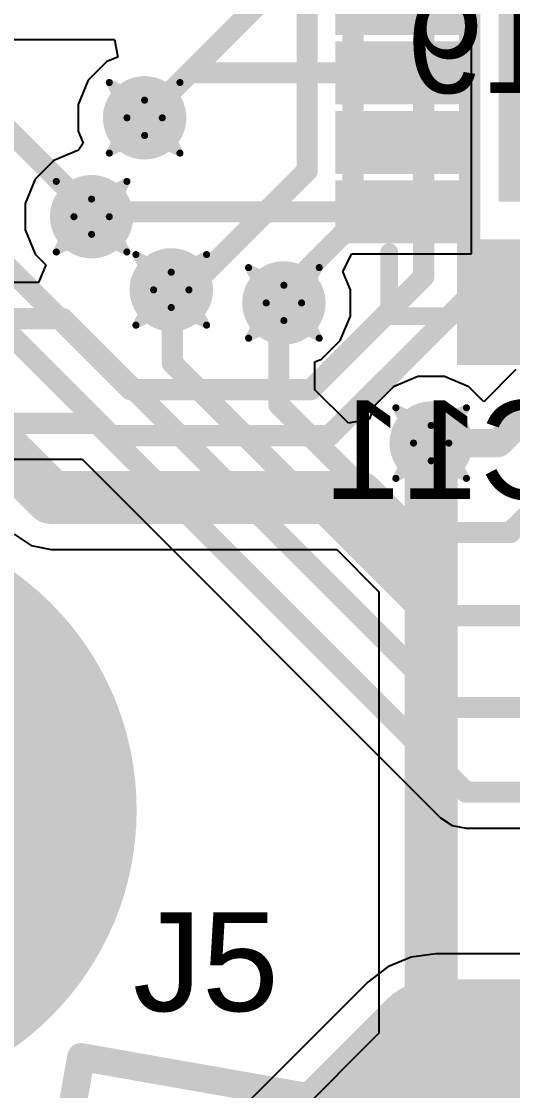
# Model space of a CAD drawing. Header units: inches. Extents: x -8 to 384, y -12 to 64.
# Drawn here: x 1.27 to 4.8, y -2.02 to 5.67 of the extents above; entities that cross this region are included whole.
import ezdxf

# ---------------------------------------------------------------- set-up
doc = ezdxf.new("R2010")
doc.units = ezdxf.units.IN
for name, color, linetype in [('Board_outline', 216, 'Continuous'), ('Bottom Layer', 5, 'Continuous'), ('Bottom Overlay', 54, 'Continuous'), ('Bottom Solder', 6, 'Continuous'), ('Drill Drawing', 1, 'Continuous'), ('Multi-Layer', 9, 'Continuous'), ('Top Layer', 1, 'Continuous'), ('Top Overlay', 2, 'Continuous'), ('Top Paste', 8, 'Continuous'), ('Top Solder', 216, 'Continuous'), ('Via Holes', 16, 'Continuous')]:
    doc.layers.add(name, color=color, linetype=linetype)
doc.styles.add('Arial', font='', dxfattribs={"height": 0.2})
doc.styles.get('Arial').set_extended_font_data('Arial')

# ---------------------------------------------------------------- blocks, each defined once
blk = doc.blocks.new('HDR1X8_10')
at = {"layer": 'Top Overlay'}
for points in [[(-1.27, -1.27, 0.2, 0.2, 0), (-1.27, 1.27, 0.2, 0.2, 0)], [(-1.27, 1.27, 0.2, 0.2, 0), (19.05, 1.27, 0.2, 0.2, 0)]]:
    blk.add_lwpolyline(points, format="xyseb", dxfattribs=at)
blk.add_lwpolyline([(-1.32, 1.27, 0.1, 0.1, 1), (-1.22, 1.27, 0.1, 0.1, 1)], format="xyseb", close=True, dxfattribs=at)
blk.add_lwpolyline([(-1.32, 1.27, 0.1, 0.1, 1), (-1.22, 1.27, 0.1, 0.1, 1)], format="xyseb", close=True, dxfattribs=at)
blk = doc.blocks.new('QFN64_45')
at = {"layer": 'Top Layer'}
for points in [[(-4.75, -2.625), (-4.05, -2.625), (-4.05, -2.875), (-4.75, -2.875)], [(-4.75, -3.125), (-4.05, -3.125), (-4.05, -3.375), (-4.75, -3.375)], [(-4.75, -3.625), (-4.05, -3.625), (-4.05, -3.875), (-4.75, -3.875)], [(-3.625, -4.05), (-3.625, -4.75), (-3.875, -4.75), (-3.875, -4.05)]]:
    blk.add_hatch(color=1, dxfattribs=at).paths.add_polyline_path(points)
at = {"layer": 'Top Paste'}
for points in [[(-4.75, -2.625), (-4.05, -2.625), (-4.05, -2.875), (-4.75, -2.875)], [(-4.75, -3.125), (-4.05, -3.125), (-4.05, -3.375), (-4.75, -3.375)], [(-4.75, -3.625), (-4.05, -3.625), (-4.05, -3.875), (-4.75, -3.875)], [(-3.625, -4.05), (-3.625, -4.75), (-3.875, -4.75), (-3.875, -4.05)]]:
    blk.add_hatch(color=8, dxfattribs=at).paths.add_polyline_path(points)
at = {"layer": 'Top Solder'}
for points in [[(3.6766, -3.6766), (-3.6766, -3.6766), (-3.6766, 3.6766), (3.6766, 3.6766)], [(-4.8516, -2.0234), (-3.9484, -2.0234), (-3.9484, -2.4766), (-4.8516, -2.4766)], [(-4.8516, -2.5234), (-3.9484, -2.5234), (-3.9484, -2.9766), (-4.8516, -2.9766)], [(-4.8516, -3.0234), (-3.9484, -3.0234), (-3.9484, -3.4766), (-4.8516, -3.4766)], [(-4.8516, -3.5234), (-3.9484, -3.5234), (-3.9484, -3.9766), (-4.8516, -3.9766)], [(-3.5234, -3.9484), (-3.5234, -4.8516), (-3.9766, -4.8516), (-3.9766, -3.9484)]]:
    blk.add_hatch(color=216, dxfattribs=at).paths.add_polyline_path(points)
at = {"layer": 'Top Overlay'}
for points in [[(-4.465, -4.5, 0.127, 0.127, 0), (-4.465, -4.0386, 0.127, 0.127, 0)], [(-4.465, -4.5, 0.127, 0.127, 0), (-4.0036, -4.5, 0.127, 0.127, 0)]]:
    blk.add_lwpolyline(points, format="xyseb", dxfattribs=at)
for points in [[(-4.4967, -4.0386, 0.0635, 0.0635, 1), (-4.4332, -4.0386, 0.0635, 0.0635, 1)], [(-4.4967, -4.5, 0.0635, 0.0635, 1), (-4.4332, -4.5, 0.0635, 0.0635, 1)], [(-4.4967, -4.5, 0.0635, 0.0635, 1), (-4.4332, -4.5, 0.0635, 0.0635, 1)], [(-4.0353, -4.5, 0.0635, 0.0635, 1), (-3.9718, -4.5, 0.0635, 0.0635, 1)]]:
    blk.add_lwpolyline(points, format="xyseb", close=True, dxfattribs=at)

msp = doc.modelspace()

# ---------------------------------------------------------------- hatches: boundary and pattern name
at = {"layer": 'Bottom Layer'}
h = msp.add_hatch(color=5, dxfattribs=at)
edge = h.paths.add_edge_path()
edge.add_arc((2.159, 4.9784), 0.3, 0, 360)
h = msp.add_hatch(color=5, dxfattribs=at)
edge = h.paths.add_edge_path()
edge.add_arc((1.778, 4.2672), 0.3, 0, 360)
h = msp.add_hatch(color=5, dxfattribs=at)
edge = h.paths.add_edge_path()
edge.add_arc((2.3506, 3.7408), 0.3, 0, 360)
h = msp.add_hatch(color=5, dxfattribs=at)
edge = h.paths.add_edge_path()
edge.add_arc((3.1603, 3.6469), 0.3, 0, 360)
h = msp.add_hatch(color=5, dxfattribs=at)
edge = h.paths.add_edge_path()
edge.add_arc((4.2193, 2.6387), 0.3, 0, 360)
h = msp.add_hatch(color=5, dxfattribs=at)
edge = h.paths.add_edge_path()
edge.add_arc((0, 0), 2, 0, 360)
at = {"layer": 'Bottom Solder'}
h = msp.add_hatch(color=6, dxfattribs=at)
edge = h.paths.add_edge_path()
edge.add_arc((0, 0), 2.1016, 0, 360)
at = {"layer": 'Multi-Layer'}
h = msp.add_hatch(color=9, dxfattribs=at)
edge = h.paths.add_edge_path()
edge.add_arc((0, 0), 2, 0, 360)
at = {"layer": 'Top Layer'}
h = msp.add_hatch(color=1, dxfattribs=at)
edge = h.paths.add_edge_path()
edge.add_arc((2.159, 4.9784), 0.3, 0, 360)
h = msp.add_hatch(color=1, dxfattribs=at)
edge = h.paths.add_edge_path()
edge.add_arc((1.778, 4.2672), 0.3, 0, 360)
h = msp.add_hatch(color=1, dxfattribs=at)
edge = h.paths.add_edge_path()
edge.add_arc((2.3506, 3.7408), 0.3, 0, 360)
h = msp.add_hatch(color=1, dxfattribs=at)
edge = h.paths.add_edge_path()
edge.add_arc((3.1603, 3.6469), 0.3, 0, 360)
h = msp.add_hatch(color=1, dxfattribs=at)
edge = h.paths.add_edge_path()
edge.add_arc((4.2193, 2.6387), 0.3, 0, 360)
h = msp.add_hatch(color=1, dxfattribs=at)
edge = h.paths.add_edge_path()
edge.add_arc((0, 0), 2, 0, 360)
at = {"layer": 'Top Solder'}
h = msp.add_hatch(color=216, dxfattribs=at)
edge = h.paths.add_edge_path()
edge.add_arc((0, 0), 2.1016, 0, 360)
at = {"layer": 'Via Holes'}
h = msp.add_hatch(color=7, dxfattribs=at)
edge = h.paths.add_edge_path()
edge.add_arc((2.159, 4.9784), 0.15, 0, 360)
h = msp.add_hatch(color=7, dxfattribs=at)
edge = h.paths.add_edge_path()
edge.add_arc((1.778, 4.2672), 0.15, 0, 360)
h = msp.add_hatch(color=7, dxfattribs=at)
edge = h.paths.add_edge_path()
edge.add_arc((2.3506, 3.7408), 0.15, 0, 360)
h = msp.add_hatch(color=7, dxfattribs=at)
edge = h.paths.add_edge_path()
edge.add_arc((3.1603, 3.6469), 0.15, 0, 360)
h = msp.add_hatch(color=7, dxfattribs=at)
edge = h.paths.add_edge_path()
edge.add_arc((4.2193, 2.6387), 0.15, 0, 360)

# ---------------------------------------------------------------- linework, layer by layer
at = {"layer": 'Board_outline'}
msp.add_lwpolyline([(37.5368, 13.3604, 0.254, 0.254, 1), (-7.4632, 13.3604, 0.254, 0.254, 1)], format="xyseb", close=True, dxfattribs=at)
at = {"layer": 'Bottom Layer'}
for p, q in [((1.2204, 1.9824), (1.3422, 1.901)), ((1.3422, 1.901), (1.4859, 1.8724)), ((1.4859, 1.8724), (3.5402, 1.8724)), ((3.5402, 1.8724), (3.8438, 1.5687)), ((3.8438, 1.5687), (3.8438, -1.6059)), ((3.8438, -1.6059), (3.1246, -2.3251))]:
    msp.add_line(p, q, dxfattribs=at)
for points in [[(3.3274, 4.5974, 0.1524, 0.1524, 0), (3.3274, 14.8902, 0.1524, 0.1524, 0)], [(3.6576, 4.2164, 0.1524, 0.1524, 0), (3.6576, 14.7535, 0.1524, 0.1524, 0)], [(4.1656, 3.8354, 0.1524, 0.1524, 0), (4.1656, 12.4714, 0.1524, 0.1524, 0)], [(4.4958, 3.6986, 0.1524, 0.1524, 0), (4.4958, 12.3346, 0.1524, 0.1524, 0)], [(-3.1496, 9.2202, 0.1524, 0.1524, 0), (1.7526, 4.318, 0.1524, 0.1524, 0)], [(-4.262, 8.875, 0.1524, 0.1524, 0), (1.9206, 2.6924, 0.1524, 0.1524, 0)], [(-3.7592, 8.8392, 0.1524, 0.1524, 0), (2.0574, 3.0226, 0.1524, 0.1524, 0)], [(2.159, 4.9784, 0.1524, 0.1524, 0), (2.9972, 5.8166, 0.1524, 0.1524, 0)], [(-0.9635, 4.6973, 0.381, 0.381, 0), (1.4859, 2.2479, 0.381, 0.381, 0)], [(2.4708, 3.7408, 0.1524, 0.1524, 0), (3.3274, 4.5974, 0.1524, 0.1524, 0)], [(1.7526, 4.318, 0.1524, 0.1524, 0), (1.778, 4.2926, 0.1524, 0.1524, 0)], [(1.778, 4.2672, 0.1524, 0.1524, 0), (1.778, 4.2926, 0.1524, 0.1524, 0)], [(3.1603, 3.7191, 0.1524, 0.1524, 0), (3.6576, 4.2164, 0.1524, 0.1524, 0)], [(3.3528, 3.0226, 0.1524, 0.1524, 0), (4.1656, 3.8354, 0.1524, 0.1524, 0)], [(2.3506, 3.7408, 0.1524, 0.1524, 0), (2.4708, 3.7408, 0.1524, 0.1524, 0)], [(3.1603, 3.6469, 0.1524, 0.1524, 0), (3.1603, 3.7191, 0.1524, 0.1524, 0)], [(3.4896, 2.6924, 0.1524, 0.1524, 0), (4.4958, 3.6986, 0.1524, 0.1524, 0)], [(2.0574, 3.0226, 0.1524, 0.1524, 0), (3.3528, 3.0226, 0.1524, 0.1524, 0)], [(4.2193, 1.7243, 0.381, 0.381, 0), (4.2193, 2.6387, 0.381, 0.381, 0)], [(1.9206, 2.6924, 0.1524, 0.1524, 0), (3.4896, 2.6924, 0.1524, 0.1524, 0)], [(1.4859, 2.2479, 0.381, 0.381, 0), (3.6957, 2.2479, 0.381, 0.381, 0)], [(3.6957, 2.2479, 0.381, 0.381, 0), (4.2193, 1.7243, 0.381, 0.381, 0)], [(4.2193, -1.7614, 0.381, 0.381, 0), (4.2193, 1.7243, 0.381, 0.381, 0)], [(2.732, -3.2488, 0.381, 0.381, 0), (4.2193, -1.7614, 0.381, 0.381, 0)]]:
    msp.add_lwpolyline(points, format="xyseb", dxfattribs=at)
for points in [[(2.1209, 4.9784, 0.0762, 0.0762, 1), (2.1971, 4.9784, 0.0762, 0.0762, 1)], [(3.2893, 4.5974, 0.0762, 0.0762, 1), (3.3655, 4.5974, 0.0762, 0.0762, 1)], [(3.2893, 4.5974, 0.0762, 0.0762, 1), (3.3655, 4.5974, 0.0762, 0.0762, 1)], [(1.7145, 4.318, 0.0762, 0.0762, 1), (1.7907, 4.318, 0.0762, 0.0762, 1)], [(1.7145, 4.318, 0.0762, 0.0762, 1), (1.7907, 4.318, 0.0762, 0.0762, 1)], [(1.7399, 4.2926, 0.0762, 0.0762, 1), (1.8161, 4.2926, 0.0762, 0.0762, 1)], [(1.7399, 4.2926, 0.0762, 0.0762, 1), (1.8161, 4.2926, 0.0762, 0.0762, 1)], [(1.7399, 4.2672, 0.0762, 0.0762, 1), (1.8161, 4.2672, 0.0762, 0.0762, 1)], [(3.6195, 4.2164, 0.0762, 0.0762, 1), (3.6957, 4.2164, 0.0762, 0.0762, 1)], [(3.6195, 4.2164, 0.0762, 0.0762, 1), (3.6957, 4.2164, 0.0762, 0.0762, 1)], [(4.1275, 3.8354, 0.0762, 0.0762, 1), (4.2037, 3.8354, 0.0762, 0.0762, 1)], [(4.1275, 3.8354, 0.0762, 0.0762, 1), (4.2037, 3.8354, 0.0762, 0.0762, 1)], [(2.3125, 3.7408, 0.0762, 0.0762, 1), (2.3887, 3.7408, 0.0762, 0.0762, 1)], [(2.4327, 3.7408, 0.0762, 0.0762, 1), (2.5089, 3.7408, 0.0762, 0.0762, 1)], [(2.4327, 3.7408, 0.0762, 0.0762, 1), (2.5089, 3.7408, 0.0762, 0.0762, 1)], [(3.1222, 3.7191, 0.0762, 0.0762, 1), (3.1984, 3.7191, 0.0762, 0.0762, 1)], [(3.1222, 3.7191, 0.0762, 0.0762, 1), (3.1984, 3.7191, 0.0762, 0.0762, 1)], [(4.4577, 3.6986, 0.0762, 0.0762, 1), (4.5339, 3.6986, 0.0762, 0.0762, 1)], [(4.4577, 3.6986, 0.0762, 0.0762, 1), (4.5339, 3.6986, 0.0762, 0.0762, 1)], [(3.1222, 3.6469, 0.0762, 0.0762, 1), (3.1984, 3.6469, 0.0762, 0.0762, 1)], [(2.0193, 3.0226, 0.0762, 0.0762, 1), (2.0955, 3.0226, 0.0762, 0.0762, 1)], [(2.0193, 3.0226, 0.0762, 0.0762, 1), (2.0955, 3.0226, 0.0762, 0.0762, 1)], [(3.3147, 3.0226, 0.0762, 0.0762, 1), (3.3909, 3.0226, 0.0762, 0.0762, 1)], [(3.3147, 3.0226, 0.0762, 0.0762, 1), (3.3909, 3.0226, 0.0762, 0.0762, 1)], [(4.1241, 2.6387, 0.1905, 0.1905, 1), (4.3146, 2.6387, 0.1905, 0.1905, 1)], [(1.8825, 2.6924, 0.0762, 0.0762, 1), (1.9587, 2.6924, 0.0762, 0.0762, 1)], [(1.8825, 2.6924, 0.0762, 0.0762, 1), (1.9587, 2.6924, 0.0762, 0.0762, 1)], [(3.4515, 2.6924, 0.0762, 0.0762, 1), (3.5277, 2.6924, 0.0762, 0.0762, 1)], [(3.4515, 2.6924, 0.0762, 0.0762, 1), (3.5277, 2.6924, 0.0762, 0.0762, 1)], [(1.3907, 2.2479, 0.1905, 0.1905, 1), (1.5812, 2.2479, 0.1905, 0.1905, 1)], [(1.3907, 2.2479, 0.1905, 0.1905, 1), (1.5812, 2.2479, 0.1905, 0.1905, 1)], [(3.6005, 2.2479, 0.1905, 0.1905, 1), (3.791, 2.2479, 0.1905, 0.1905, 1)], [(3.6005, 2.2479, 0.1905, 0.1905, 1), (3.791, 2.2479, 0.1905, 0.1905, 1)], [(4.1241, 1.7243, 0.1905, 0.1905, 1), (4.3146, 1.7243, 0.1905, 0.1905, 1)], [(4.1241, 1.7243, 0.1905, 0.1905, 1), (4.3146, 1.7243, 0.1905, 0.1905, 1)], [(4.1241, 1.7243, 0.1905, 0.1905, 1), (4.3146, 1.7243, 0.1905, 0.1905, 1)], [(4.1241, -1.7614, 0.1905, 0.1905, 1), (4.3146, -1.7614, 0.1905, 0.1905, 1)], [(4.1241, -1.7614, 0.1905, 0.1905, 1), (4.3146, -1.7614, 0.1905, 0.1905, 1)]]:
    msp.add_lwpolyline(points, format="xyseb", close=True, dxfattribs=at)
at = {"layer": 'Drill Drawing'}
for points in [[(1.905, 5.2324, 0.0508, 0.0508, 0), (2.159, 5.1054, 0.0508, 0.0508, 0)], [(1.905, 5.2324, 0.0508, 0.0508, 0), (2.032, 4.9784, 0.0508, 0.0508, 0)], [(2.159, 5.1054, 0.0508, 0.0508, 0), (2.413, 5.2324, 0.0508, 0.0508, 0)], [(2.286, 4.9784, 0.0508, 0.0508, 0), (2.413, 5.2324, 0.0508, 0.0508, 0)], [(1.905, 4.7244, 0.0508, 0.0508, 0), (2.032, 4.9784, 0.0508, 0.0508, 0)], [(2.286, 4.9784, 0.0508, 0.0508, 0), (2.413, 4.7244, 0.0508, 0.0508, 0)], [(1.905, 4.7244, 0.0508, 0.0508, 0), (2.159, 4.8514, 0.0508, 0.0508, 0)], [(2.159, 4.8514, 0.0508, 0.0508, 0), (2.413, 4.7244, 0.0508, 0.0508, 0)], [(1.524, 4.5212, 0.0508, 0.0508, 0), (1.778, 4.3942, 0.0508, 0.0508, 0)], [(1.524, 4.5212, 0.0508, 0.0508, 0), (1.651, 4.2672, 0.0508, 0.0508, 0)], [(1.778, 4.3942, 0.0508, 0.0508, 0), (2.032, 4.5212, 0.0508, 0.0508, 0)], [(1.905, 4.2672, 0.0508, 0.0508, 0), (2.032, 4.5212, 0.0508, 0.0508, 0)], [(1.524, 4.0132, 0.0508, 0.0508, 0), (1.651, 4.2672, 0.0508, 0.0508, 0)], [(1.905, 4.2672, 0.0508, 0.0508, 0), (2.032, 4.0132, 0.0508, 0.0508, 0)], [(1.524, 4.0132, 0.0508, 0.0508, 0), (1.778, 4.1402, 0.0508, 0.0508, 0)], [(1.778, 4.1402, 0.0508, 0.0508, 0), (2.032, 4.0132, 0.0508, 0.0508, 0)], [(2.0966, 3.9948, 0.0508, 0.0508, 0), (2.3506, 3.8678, 0.0508, 0.0508, 0)], [(2.0966, 3.9948, 0.0508, 0.0508, 0), (2.2236, 3.7408, 0.0508, 0.0508, 0)], [(2.3506, 3.8678, 0.0508, 0.0508, 0), (2.6046, 3.9948, 0.0508, 0.0508, 0)], [(2.4776, 3.7408, 0.0508, 0.0508, 0), (2.6046, 3.9948, 0.0508, 0.0508, 0)], [(2.9063, 3.9009, 0.0508, 0.0508, 0), (3.1603, 3.7739, 0.0508, 0.0508, 0)], [(2.9063, 3.9009, 0.0508, 0.0508, 0), (3.0333, 3.6469, 0.0508, 0.0508, 0)], [(3.1603, 3.7739, 0.0508, 0.0508, 0), (3.4143, 3.9009, 0.0508, 0.0508, 0)], [(3.2873, 3.6469, 0.0508, 0.0508, 0), (3.4143, 3.9009, 0.0508, 0.0508, 0)], [(2.0966, 3.4868, 0.0508, 0.0508, 0), (2.2236, 3.7408, 0.0508, 0.0508, 0)], [(2.4776, 3.7408, 0.0508, 0.0508, 0), (2.6046, 3.4868, 0.0508, 0.0508, 0)], [(2.0966, 3.4868, 0.0508, 0.0508, 0), (2.3506, 3.6138, 0.0508, 0.0508, 0)], [(2.3506, 3.6138, 0.0508, 0.0508, 0), (2.6046, 3.4868, 0.0508, 0.0508, 0)], [(2.9063, 3.3929, 0.0508, 0.0508, 0), (3.0333, 3.6469, 0.0508, 0.0508, 0)], [(3.2873, 3.6469, 0.0508, 0.0508, 0), (3.4143, 3.3929, 0.0508, 0.0508, 0)], [(2.9063, 3.3929, 0.0508, 0.0508, 0), (3.1603, 3.5199, 0.0508, 0.0508, 0)], [(3.1603, 3.5199, 0.0508, 0.0508, 0), (3.4143, 3.3929, 0.0508, 0.0508, 0)], [(3.9653, 2.8927, 0.0508, 0.0508, 0), (4.2193, 2.7657, 0.0508, 0.0508, 0)], [(3.9653, 2.8927, 0.0508, 0.0508, 0), (4.0923, 2.6387, 0.0508, 0.0508, 0)], [(4.2193, 2.7657, 0.0508, 0.0508, 0), (4.4733, 2.8927, 0.0508, 0.0508, 0)], [(4.3463, 2.6387, 0.0508, 0.0508, 0), (4.4733, 2.8927, 0.0508, 0.0508, 0)], [(3.9653, 2.3847, 0.0508, 0.0508, 0), (4.0923, 2.6387, 0.0508, 0.0508, 0)], [(4.3463, 2.6387, 0.0508, 0.0508, 0), (4.4733, 2.3847, 0.0508, 0.0508, 0)], [(3.9653, 2.3847, 0.0508, 0.0508, 0), (4.2193, 2.5117, 0.0508, 0.0508, 0)], [(4.2193, 2.5117, 0.0508, 0.0508, 0), (4.4733, 2.3847, 0.0508, 0.0508, 0)]]:
    msp.add_lwpolyline(points, format="xyseb", dxfattribs=at)
for points in [[(1.8923, 5.2324, 0.0254, 0.0254, 1), (1.9177, 5.2324, 0.0254, 0.0254, 1)], [(1.8923, 5.2324, 0.0254, 0.0254, 1), (1.9177, 5.2324, 0.0254, 0.0254, 1)], [(2.4003, 5.2324, 0.0254, 0.0254, 1), (2.4257, 5.2324, 0.0254, 0.0254, 1)], [(2.4003, 5.2324, 0.0254, 0.0254, 1), (2.4257, 5.2324, 0.0254, 0.0254, 1)], [(2.1463, 5.1054, 0.0254, 0.0254, 1), (2.1717, 5.1054, 0.0254, 0.0254, 1)], [(2.1463, 5.1054, 0.0254, 0.0254, 1), (2.1717, 5.1054, 0.0254, 0.0254, 1)], [(2.0193, 4.9784, 0.0254, 0.0254, 1), (2.0447, 4.9784, 0.0254, 0.0254, 1)], [(2.0193, 4.9784, 0.0254, 0.0254, 1), (2.0447, 4.9784, 0.0254, 0.0254, 1)], [(2.2733, 4.9784, 0.0254, 0.0254, 1), (2.2987, 4.9784, 0.0254, 0.0254, 1)], [(2.2733, 4.9784, 0.0254, 0.0254, 1), (2.2987, 4.9784, 0.0254, 0.0254, 1)], [(2.1463, 4.8514, 0.0254, 0.0254, 1), (2.1717, 4.8514, 0.0254, 0.0254, 1)], [(2.1463, 4.8514, 0.0254, 0.0254, 1), (2.1717, 4.8514, 0.0254, 0.0254, 1)], [(1.8923, 4.7244, 0.0254, 0.0254, 1), (1.9177, 4.7244, 0.0254, 0.0254, 1)], [(1.8923, 4.7244, 0.0254, 0.0254, 1), (1.9177, 4.7244, 0.0254, 0.0254, 1)], [(2.4003, 4.7244, 0.0254, 0.0254, 1), (2.4257, 4.7244, 0.0254, 0.0254, 1)], [(2.4003, 4.7244, 0.0254, 0.0254, 1), (2.4257, 4.7244, 0.0254, 0.0254, 1)], [(1.5113, 4.5212, 0.0254, 0.0254, 1), (1.5367, 4.5212, 0.0254, 0.0254, 1)], [(1.5113, 4.5212, 0.0254, 0.0254, 1), (1.5367, 4.5212, 0.0254, 0.0254, 1)], [(2.0193, 4.5212, 0.0254, 0.0254, 1), (2.0447, 4.5212, 0.0254, 0.0254, 1)], [(2.0193, 4.5212, 0.0254, 0.0254, 1), (2.0447, 4.5212, 0.0254, 0.0254, 1)], [(1.7653, 4.3942, 0.0254, 0.0254, 1), (1.7907, 4.3942, 0.0254, 0.0254, 1)], [(1.7653, 4.3942, 0.0254, 0.0254, 1), (1.7907, 4.3942, 0.0254, 0.0254, 1)], [(1.6383, 4.2672, 0.0254, 0.0254, 1), (1.6637, 4.2672, 0.0254, 0.0254, 1)], [(1.6383, 4.2672, 0.0254, 0.0254, 1), (1.6637, 4.2672, 0.0254, 0.0254, 1)], [(1.8923, 4.2672, 0.0254, 0.0254, 1), (1.9177, 4.2672, 0.0254, 0.0254, 1)], [(1.8923, 4.2672, 0.0254, 0.0254, 1), (1.9177, 4.2672, 0.0254, 0.0254, 1)], [(1.7653, 4.1402, 0.0254, 0.0254, 1), (1.7907, 4.1402, 0.0254, 0.0254, 1)], [(1.7653, 4.1402, 0.0254, 0.0254, 1), (1.7907, 4.1402, 0.0254, 0.0254, 1)], [(1.5113, 4.0132, 0.0254, 0.0254, 1), (1.5367, 4.0132, 0.0254, 0.0254, 1)], [(1.5113, 4.0132, 0.0254, 0.0254, 1), (1.5367, 4.0132, 0.0254, 0.0254, 1)], [(2.0193, 4.0132, 0.0254, 0.0254, 1), (2.0447, 4.0132, 0.0254, 0.0254, 1)], [(2.0193, 4.0132, 0.0254, 0.0254, 1), (2.0447, 4.0132, 0.0254, 0.0254, 1)], [(2.0839, 3.9948, 0.0254, 0.0254, 1), (2.1093, 3.9948, 0.0254, 0.0254, 1)], [(2.0839, 3.9948, 0.0254, 0.0254, 1), (2.1093, 3.9948, 0.0254, 0.0254, 1)], [(2.5919, 3.9948, 0.0254, 0.0254, 1), (2.6173, 3.9948, 0.0254, 0.0254, 1)], [(2.5919, 3.9948, 0.0254, 0.0254, 1), (2.6173, 3.9948, 0.0254, 0.0254, 1)], [(2.8936, 3.9009, 0.0254, 0.0254, 1), (2.919, 3.9009, 0.0254, 0.0254, 1)], [(2.8936, 3.9009, 0.0254, 0.0254, 1), (2.919, 3.9009, 0.0254, 0.0254, 1)], [(3.4016, 3.9009, 0.0254, 0.0254, 1), (3.427, 3.9009, 0.0254, 0.0254, 1)], [(3.4016, 3.9009, 0.0254, 0.0254, 1), (3.427, 3.9009, 0.0254, 0.0254, 1)], [(2.3379, 3.8678, 0.0254, 0.0254, 1), (2.3633, 3.8678, 0.0254, 0.0254, 1)], [(2.3379, 3.8678, 0.0254, 0.0254, 1), (2.3633, 3.8678, 0.0254, 0.0254, 1)], [(3.1476, 3.7739, 0.0254, 0.0254, 1), (3.173, 3.7739, 0.0254, 0.0254, 1)], [(3.1476, 3.7739, 0.0254, 0.0254, 1), (3.173, 3.7739, 0.0254, 0.0254, 1)], [(2.2109, 3.7408, 0.0254, 0.0254, 1), (2.2363, 3.7408, 0.0254, 0.0254, 1)], [(2.2109, 3.7408, 0.0254, 0.0254, 1), (2.2363, 3.7408, 0.0254, 0.0254, 1)], [(2.4649, 3.7408, 0.0254, 0.0254, 1), (2.4903, 3.7408, 0.0254, 0.0254, 1)], [(2.4649, 3.7408, 0.0254, 0.0254, 1), (2.4903, 3.7408, 0.0254, 0.0254, 1)], [(2.3379, 3.6138, 0.0254, 0.0254, 1), (2.3633, 3.6138, 0.0254, 0.0254, 1)], [(2.3379, 3.6138, 0.0254, 0.0254, 1), (2.3633, 3.6138, 0.0254, 0.0254, 1)], [(3.0206, 3.6469, 0.0254, 0.0254, 1), (3.046, 3.6469, 0.0254, 0.0254, 1)], [(3.0206, 3.6469, 0.0254, 0.0254, 1), (3.046, 3.6469, 0.0254, 0.0254, 1)], [(3.2746, 3.6469, 0.0254, 0.0254, 1), (3.3, 3.6469, 0.0254, 0.0254, 1)], [(3.2746, 3.6469, 0.0254, 0.0254, 1), (3.3, 3.6469, 0.0254, 0.0254, 1)], [(3.1476, 3.5199, 0.0254, 0.0254, 1), (3.173, 3.5199, 0.0254, 0.0254, 1)], [(3.1476, 3.5199, 0.0254, 0.0254, 1), (3.173, 3.5199, 0.0254, 0.0254, 1)], [(2.0839, 3.4868, 0.0254, 0.0254, 1), (2.1093, 3.4868, 0.0254, 0.0254, 1)], [(2.0839, 3.4868, 0.0254, 0.0254, 1), (2.1093, 3.4868, 0.0254, 0.0254, 1)], [(2.5919, 3.4868, 0.0254, 0.0254, 1), (2.6173, 3.4868, 0.0254, 0.0254, 1)], [(2.5919, 3.4868, 0.0254, 0.0254, 1), (2.6173, 3.4868, 0.0254, 0.0254, 1)], [(2.8936, 3.3929, 0.0254, 0.0254, 1), (2.919, 3.3929, 0.0254, 0.0254, 1)], [(2.8936, 3.3929, 0.0254, 0.0254, 1), (2.919, 3.3929, 0.0254, 0.0254, 1)], [(3.4016, 3.3929, 0.0254, 0.0254, 1), (3.427, 3.3929, 0.0254, 0.0254, 1)], [(3.4016, 3.3929, 0.0254, 0.0254, 1), (3.427, 3.3929, 0.0254, 0.0254, 1)], [(3.9526, 2.8927, 0.0254, 0.0254, 1), (3.978, 2.8927, 0.0254, 0.0254, 1)], [(3.9526, 2.8927, 0.0254, 0.0254, 1), (3.978, 2.8927, 0.0254, 0.0254, 1)], [(4.4606, 2.8927, 0.0254, 0.0254, 1), (4.486, 2.8927, 0.0254, 0.0254, 1)], [(4.4606, 2.8927, 0.0254, 0.0254, 1), (4.486, 2.8927, 0.0254, 0.0254, 1)], [(4.2066, 2.7657, 0.0254, 0.0254, 1), (4.232, 2.7657, 0.0254, 0.0254, 1)], [(4.2066, 2.7657, 0.0254, 0.0254, 1), (4.232, 2.7657, 0.0254, 0.0254, 1)], [(4.0796, 2.6387, 0.0254, 0.0254, 1), (4.105, 2.6387, 0.0254, 0.0254, 1)], [(4.0796, 2.6387, 0.0254, 0.0254, 1), (4.105, 2.6387, 0.0254, 0.0254, 1)], [(4.3336, 2.6387, 0.0254, 0.0254, 1), (4.359, 2.6387, 0.0254, 0.0254, 1)], [(4.3336, 2.6387, 0.0254, 0.0254, 1), (4.359, 2.6387, 0.0254, 0.0254, 1)], [(4.2066, 2.5117, 0.0254, 0.0254, 1), (4.232, 2.5117, 0.0254, 0.0254, 1)], [(4.2066, 2.5117, 0.0254, 0.0254, 1), (4.232, 2.5117, 0.0254, 0.0254, 1)], [(3.9526, 2.3847, 0.0254, 0.0254, 1), (3.978, 2.3847, 0.0254, 0.0254, 1)], [(3.9526, 2.3847, 0.0254, 0.0254, 1), (3.978, 2.3847, 0.0254, 0.0254, 1)], [(4.4606, 2.3847, 0.0254, 0.0254, 1), (4.486, 2.3847, 0.0254, 0.0254, 1)], [(4.4606, 2.3847, 0.0254, 0.0254, 1), (4.486, 2.3847, 0.0254, 0.0254, 1)]]:
    msp.add_lwpolyline(points, format="xyseb", close=True, dxfattribs=at)
at = {"layer": 'Top Layer'}
for p, q in [((4.5098, 4.999), (4.5098, 6.033)), ((-1.2425, 5.5428), (1.9412, 5.5428)), ((1.9412, 5.5428), (1.9665, 5.4158)), ((1.9665, 5.4158), (1.8883, 5.3835)), ((1.8883, 5.3835), (1.7539, 5.2491)), ((1.7539, 5.2491), (1.6812, 5.0734)), ((1.6812, 5.0734), (1.6812, 4.8834)), ((4.5098, 3.999), (4.5098, 4.999)), ((1.6812, 4.8834), (1.7173, 4.7963)), ((1.7173, 4.7963), (1.683, 4.745)), ((1.683, 4.745), (1.5073, 4.6723)), ((1.5073, 4.6723), (1.3729, 4.5379)), ((1.3729, 4.5379), (1.3002, 4.3622)), ((1.3002, 4.3622), (1.3002, 4.1722)), ((1.3002, 4.1722), (1.3729, 3.9965)), ((1.3729, 3.9965), (1.4493, 3.9202)), ((3.5842, 3.872), (3.6498, 3.999)), ((3.6498, 3.999), (4.5098, 3.999)), ((1.4493, 3.9202), (1.3967, 3.7932)), ((3.6381, 3.7419), (3.5842, 3.872)), ((1.3967, 3.7932), (-0.4537, 3.7932)), ((3.6381, 3.5518), (3.6381, 3.7419)), ((3.5654, 3.3762), (3.6381, 3.5518)), ((3.431, 3.2418), (3.5654, 3.3762)), ((3.3832, 3.222), (3.431, 3.2418)), ((3.3832, 3.0224), (3.3832, 3.222)), ((4.8292, 3.1683), (4.5973, 2.9364)), ((4.1243, 3.1165), (3.9487, 3.0437)), ((4.3144, 3.1165), (4.1243, 3.1165)), ((4.49, 3.0437), (4.3144, 3.1165)), ((3.6242, 2.7814), (3.3832, 3.0224)), ((3.9487, 3.0437), (3.8143, 2.9093)), ((4.5973, 2.9364), (4.49, 3.0437)), ((3.8143, 2.9093), (3.7737, 2.8115)), ((3.7737, 2.8115), (3.6242, 2.7814)), ((-0.7898, 2.5223), (1.7088, 2.5223)), ((1.7088, 2.5223), (4.2873, -0.0561)), ((4.2873, -0.0561), (4.3713, -0.1123)), ((4.3713, -0.1123), (4.4704, -0.132)), ((4.4704, -0.132), (7.2863, -0.132)), ((4.0745, -1.0591), (3.9077, -1.1282)), ((4.2536, -1.0355), (4.0745, -1.0591)), ((7.1465, -1.0355), (4.2536, -1.0355)), ((3.9077, -1.1282), (3.7644, -1.2381)), ((3.7644, -1.2381), (2.7444, -2.2581))]:
    msp.add_line(p, q, dxfattribs=at)
for points in [[(2.159, 4.9784, 0.1524, 0.1524, 0), (2.4824, 5.3018, 0.1524, 0.1524, 0)], [(2.4824, 5.3018, 0.1524, 0.1524, 0), (3.982, 5.3018, 0.1524, 0.1524, 0)], [(1.778, 4.2672, 0.1524, 0.1524, 0), (1.8126, 4.3018, 0.1524, 0.1524, 0)], [(1.8126, 4.3018, 0.1524, 0.1524, 0), (3.982, 4.3018, 0.1524, 0.1524, 0)], [(2.3506, 3.7408, 0.1524, 0.1524, 0), (2.3583, 3.733, 0.1524, 0.1524, 0)], [(2.3583, 3.2141, 0.1524, 0.1524, 0), (2.3583, 3.733, 0.1524, 0.1524, 0)], [(3.1242, 3.6107, 0.1524, 0.1524, 0), (3.1603, 3.6469, 0.1524, 0.1524, 0)], [(3.1242, 2.9151, 0.1524, 0.1524, 0), (3.1242, 3.6107, 0.1524, 0.1524, 0)], [(-0.8636, 3.5342, 0.1524, 0.1524, 0), (1.5712, 3.5342, 0.1524, 0.1524, 0)], [(1.5712, 3.5342, 0.1524, 0.1524, 0), (4.3688, 0.7366, 0.1524, 0.1524, 0)], [(2.3583, 3.2141, 0.1524, 0.1524, 0), (4.1754, 1.397, 0.1524, 0.1524, 0)], [(4.7025, 2.6387, 0.2032, 0.2032, 0), (5.132, 3.0682, 0.2032, 0.2032, 0)], [(3.1242, 2.9151, 0.1524, 0.1524, 0), (4.0445, 1.9949, 0.1524, 0.1524, 0)], [(4.7889, 1.9949, 0.1524, 0.1524, 0), (5.7055, 2.9115, 0.1524, 0.1524, 0)], [(-1.1811, 2.7813, 0.1524, 0.1524, 0), (1.8161, 2.7813, 0.1524, 0.1524, 0)], [(1.8161, 2.7813, 0.1524, 0.1524, 0), (4.4704, 0.127, 0.1524, 0.1524, 0)], [(4.2193, 2.6387, 0.2032, 0.2032, 0), (4.7025, 2.6387, 0.2032, 0.2032, 0)], [(4.0445, 1.9949, 0.1524, 0.1524, 0), (4.7889, 1.9949, 0.1524, 0.1524, 0)], [(4.1754, 1.397, 0.1524, 0.1524, 0), (7.9361, 1.397, 0.1524, 0.1524, 0)], [(4.3688, 0.7366, 0.1524, 0.1524, 0), (6.9088, 0.7366, 0.1524, 0.1524, 0)], [(4.4704, 0.127, 0.1524, 0.1524, 0), (7.6962, 0.127, 0.1524, 0.1524, 0)], [(2.732, -3.2488, 1.016, 1.016, 0), (4.2536, -1.7272, 1.016, 1.016, 0)], [(4.2536, -1.7272, 1.016, 1.016, 0), (7.2489, -1.7272, 1.016, 1.016, 0)]]:
    msp.add_lwpolyline(points, format="xyseb", dxfattribs=at)
for points in [[(2.4443, 5.3018, 0.0762, 0.0762, 1), (2.5205, 5.3018, 0.0762, 0.0762, 1)], [(2.4443, 5.3018, 0.0762, 0.0762, 1), (2.5205, 5.3018, 0.0762, 0.0762, 1)], [(3.9439, 5.3018, 0.0762, 0.0762, 1), (4.0201, 5.3018, 0.0762, 0.0762, 1)], [(2.1209, 4.9784, 0.0762, 0.0762, 1), (2.1971, 4.9784, 0.0762, 0.0762, 1)], [(1.7399, 4.2672, 0.0762, 0.0762, 1), (1.8161, 4.2672, 0.0762, 0.0762, 1)], [(1.7745, 4.3018, 0.0762, 0.0762, 1), (1.8507, 4.3018, 0.0762, 0.0762, 1)], [(1.7745, 4.3018, 0.0762, 0.0762, 1), (1.8507, 4.3018, 0.0762, 0.0762, 1)], [(3.9439, 4.3018, 0.0762, 0.0762, 1), (4.0201, 4.3018, 0.0762, 0.0762, 1)], [(2.3125, 3.7408, 0.0762, 0.0762, 1), (2.3887, 3.7408, 0.0762, 0.0762, 1)], [(2.3202, 3.733, 0.0762, 0.0762, 1), (2.3964, 3.733, 0.0762, 0.0762, 1)], [(2.3202, 3.733, 0.0762, 0.0762, 1), (2.3964, 3.733, 0.0762, 0.0762, 1)], [(3.1222, 3.6469, 0.0762, 0.0762, 1), (3.1984, 3.6469, 0.0762, 0.0762, 1)], [(3.0861, 3.6107, 0.0762, 0.0762, 1), (3.1623, 3.6107, 0.0762, 0.0762, 1)], [(3.0861, 3.6107, 0.0762, 0.0762, 1), (3.1623, 3.6107, 0.0762, 0.0762, 1)], [(1.5331, 3.5342, 0.0762, 0.0762, 1), (1.6093, 3.5342, 0.0762, 0.0762, 1)], [(1.5331, 3.5342, 0.0762, 0.0762, 1), (1.6093, 3.5342, 0.0762, 0.0762, 1)], [(2.3202, 3.2141, 0.0762, 0.0762, 1), (2.3964, 3.2141, 0.0762, 0.0762, 1)], [(2.3202, 3.2141, 0.0762, 0.0762, 1), (2.3964, 3.2141, 0.0762, 0.0762, 1)], [(3.0861, 2.9151, 0.0762, 0.0762, 1), (3.1623, 2.9151, 0.0762, 0.0762, 1)], [(3.0861, 2.9151, 0.0762, 0.0762, 1), (3.1623, 2.9151, 0.0762, 0.0762, 1)], [(1.778, 2.7813, 0.0762, 0.0762, 1), (1.8542, 2.7813, 0.0762, 0.0762, 1)], [(1.778, 2.7813, 0.0762, 0.0762, 1), (1.8542, 2.7813, 0.0762, 0.0762, 1)], [(4.1685, 2.6387, 0.1016, 0.1016, 1), (4.2701, 2.6387, 0.1016, 0.1016, 1)], [(4.6517, 2.6387, 0.1016, 0.1016, 1), (4.7533, 2.6387, 0.1016, 0.1016, 1)], [(4.6517, 2.6387, 0.1016, 0.1016, 1), (4.7533, 2.6387, 0.1016, 0.1016, 1)], [(4.0064, 1.9949, 0.0762, 0.0762, 1), (4.0826, 1.9949, 0.0762, 0.0762, 1)], [(4.0064, 1.9949, 0.0762, 0.0762, 1), (4.0826, 1.9949, 0.0762, 0.0762, 1)], [(4.7508, 1.9949, 0.0762, 0.0762, 1), (4.827, 1.9949, 0.0762, 0.0762, 1)], [(4.7508, 1.9949, 0.0762, 0.0762, 1), (4.827, 1.9949, 0.0762, 0.0762, 1)], [(4.1373, 1.397, 0.0762, 0.0762, 1), (4.2135, 1.397, 0.0762, 0.0762, 1)], [(4.1373, 1.397, 0.0762, 0.0762, 1), (4.2135, 1.397, 0.0762, 0.0762, 1)], [(4.3307, 0.7366, 0.0762, 0.0762, 1), (4.4069, 0.7366, 0.0762, 0.0762, 1)], [(4.3307, 0.7366, 0.0762, 0.0762, 1), (4.4069, 0.7366, 0.0762, 0.0762, 1)], [(4.4323, 0.127, 0.0762, 0.0762, 1), (4.5085, 0.127, 0.0762, 0.0762, 1)], [(4.4323, 0.127, 0.0762, 0.0762, 1), (4.5085, 0.127, 0.0762, 0.0762, 1)], [(3.9996, -1.7272, 0.508, 0.508, 1), (4.5076, -1.7272, 0.508, 0.508, 1)], [(3.9996, -1.7272, 0.508, 0.508, 1), (4.5076, -1.7272, 0.508, 0.508, 1)]]:
    msp.add_lwpolyline(points, format="xyseb", close=True, dxfattribs=at)

# ---------------------------------------------------------------- block references
msp.add_blockref('QFN64_45', (8.382, 8.0518))
at = {"rotation": 350.0000000000001}
msp.add_blockref('HDR1X8_10', (2.732, -3.2488), dxfattribs=at)

# ---------------------------------------------------------------- texts
at = {"layer": 'Bottom Overlay', "style": 'Arial', "text_generation_flag": 2}
for s, p in [('C19', (5.8671, 5.1563)), ('C11', (5.2914, 2.2353))]:
    msp.add_text(s, height=0.7112, dxfattribs=at).set_placement(p)
at = {"layer": 'Top Overlay', "style": 'Arial'}
msp.add_text('J5', height=0.7112, dxfattribs=at).set_placement((2.0745, -1.4477))

doc.saveas('drawing.dxf')
